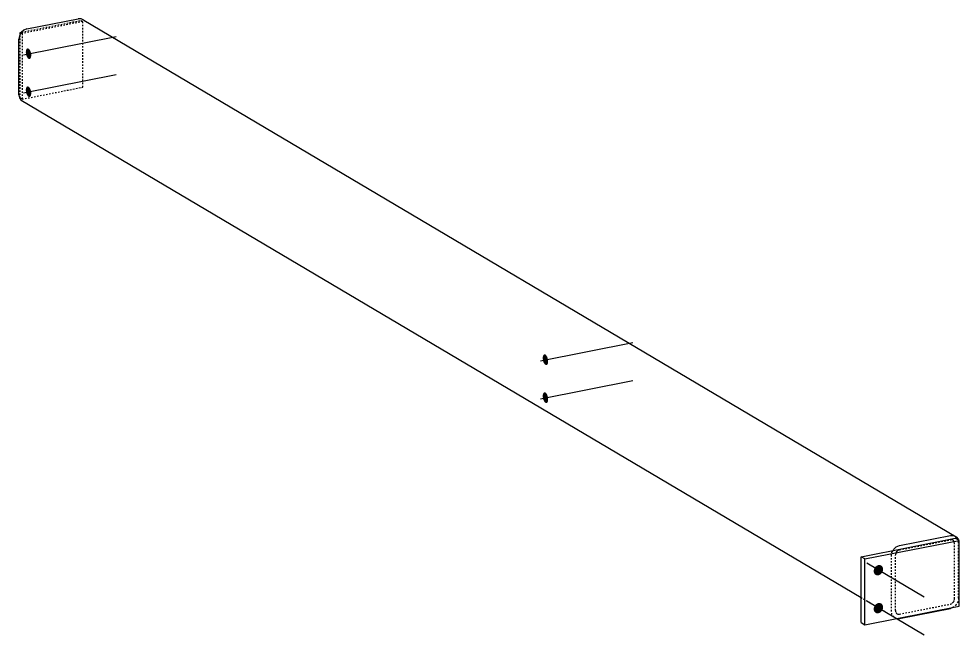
# Model space of a CAD drawing. Header units: millimetres. Extents: x 5 to 23236, y 2 to 815.
# Drawn here: x 22026 to 23236, y 22 to 815 of the extents above; entities that cross this region are included whole.
import ezdxf

# ---------------------------------------------------------------- set-up
doc = ezdxf.new("R2010")
doc.units = ezdxf.units.MM
doc.linetypes.add('DXK_LINE_DOT2', pattern=[3.9198, 1.9599, -1.9599])
doc.layers.add('STÅL', color=7, linetype='Continuous')

msp = doc.modelspace()

# ---------------------------------------------------------------- hatches: boundary and pattern name
at = {"layer": 'STÅL', "linetype": 'Continuous'}
for points in [[(22041.6, 770.9), (22041.9, 769.4), (22041.9, 768), (22041.8, 766.7), (22041.6, 765.6), (22041.2, 764.6), (22040.7, 763.9), (22040.1, 763.5), (22039.4, 763.3), (22038.7, 763.5), (22038, 764), (22037.3, 764.7), (22036.6, 765.7), (22036, 766.9), (22035.5, 768.2), (22035.2, 769.6), (22035, 771), (22034.9, 772.4), (22035, 773.8), (22035.3, 774.9), (22035.6, 775.9), (22036.1, 776.6), (22036.7, 777), (22037.4, 777.1), (22038.1, 777), (22038.9, 776.5), (22039.6, 775.8), (22040.2, 774.8), (22040.8, 773.6), (22041.3, 772.3)], [(22041.6, 722), (22041.9, 720.6), (22041.9, 719.2), (22041.8, 717.8), (22041.6, 716.7), (22041.2, 715.7), (22040.7, 715), (22040.1, 714.6), (22039.4, 714.5), (22038.7, 714.6), (22038, 715.1), (22037.3, 715.8), (22036.6, 716.8), (22036, 718), (22035.5, 719.3), (22035.2, 720.7), (22035, 722.2), (22034.9, 723.6), (22035, 724.9), (22035.3, 726), (22035.6, 727), (22036.1, 727.7), (22036.7, 728.1), (22037.4, 728.3), (22038.1, 728.1), (22038.9, 727.6), (22039.6, 726.9), (22040.2, 725.9), (22040.8, 724.7), (22041.3, 723.4)], [(22706.6, 377), (22706.9, 375.6), (22706.9, 374.2), (22706.8, 372.9), (22706.6, 371.7), (22706.2, 370.8), (22705.7, 370.1), (22705.1, 369.6), (22704.4, 369.5), (22703.7, 369.7), (22703, 370.1), (22702.3, 370.9), (22701.6, 371.8), (22701, 373), (22700.5, 374.3), (22700.2, 375.8), (22700, 377.2), (22699.9, 378.6), (22700, 379.9), (22700.3, 381.1), (22700.6, 382), (22701.1, 382.7), (22701.7, 383.2), (22702.4, 383.3), (22703.1, 383.1), (22703.9, 382.7), (22704.6, 381.9), (22705.2, 380.9), (22705.8, 379.8), (22706.3, 378.4)], [(22706.6, 328.2), (22706.9, 326.7), (22706.9, 325.3), (22706.8, 324), (22706.6, 322.8), (22706.2, 321.9), (22705.7, 321.2), (22705.1, 320.8), (22704.4, 320.6), (22703.7, 320.8), (22703, 321.3), (22702.3, 322), (22701.6, 323), (22701, 324.2), (22700.5, 325.5), (22700.2, 326.9), (22700, 328.3), (22699.9, 329.7), (22700, 331), (22700.3, 332.2), (22700.6, 333.2), (22701.1, 333.9), (22701.7, 334.3), (22702.4, 334.4), (22703.1, 334.3), (22703.9, 333.8), (22704.6, 333.1), (22705.2, 332.1), (22705.8, 330.9), (22706.3, 329.6)], [(23126.9, 108.3), (23127.7, 109.5), (23128.7, 110.5), (23129.9, 111.3), (23131.1, 111.9), (23132.4, 112.1), (23133.6, 112.1), (23134.8, 111.7), (23135.8, 111.1), (23136.7, 110.3), (23137.3, 109.2), (23137.7, 108), (23137.8, 106.6), (23137.7, 105.2), (23137.3, 103.8), (23136.7, 102.5), (23135.8, 101.3), (23134.8, 100.3), (23133.6, 99.5), (23132.4, 99), (23131.1, 98.8), (23129.9, 98.8), (23128.7, 99.1), (23127.7, 99.7), (23126.9, 100.6), (23126.2, 101.7), (23125.8, 102.9), (23125.7, 104.2), (23125.8, 105.6), (23126.2, 107)], [(23126.9, 59.5), (23127.7, 60.7), (23128.7, 61.7), (23129.9, 62.5), (23131.1, 63), (23132.4, 63.2), (23133.6, 63.2), (23134.8, 62.9), (23135.8, 62.3), (23136.7, 61.4), (23137.3, 60.3), (23137.7, 59.1), (23137.8, 57.8), (23137.7, 56.4), (23137.3, 55), (23136.7, 53.7), (23135.8, 52.5), (23134.8, 51.5), (23133.6, 50.7), (23132.4, 50.2), (23131.1, 49.9), (23129.9, 49.9), (23128.7, 50.3), (23127.7, 50.9), (23126.9, 51.7), (23126.2, 52.8), (23125.8, 54), (23125.7, 55.4), (23125.8, 56.8), (23126.2, 58.2)]]:
    msp.add_hatch(color=96, dxfattribs=at).paths.add_polyline_path(points)

# ---------------------------------------------------------------- linework, layer by layer
at = {"layer": 'STÅL', "color": 7, "linetype": 'DXK_LINE_DOT2'}
for p, q in [((22029.8, 798.2), (22105.7, 813.2)), ((22108.2, 811.7), (22030.2, 796.3)), ((22105.7, 813.2), (22108.2, 811.7)), ((22108.2, 727.2), (22108.2, 811.7)), ((22027.7, 713.3), (22027.7, 795.3)), ((22028.8, 797.2), (22030.2, 796.3)), ((22030.2, 796.3), (22030.2, 711.8)), ((22030.2, 711.8), (22108.2, 727.2)), ((22027.7, 713.3), (22030.2, 711.8)), ((23158.8, 131.6), (23224.6, 144.6)), ((23226.6, 144.6), (23224.6, 144.6)), ((23228.3, 143.7), (23226.6, 144.6)), ((23229.4, 142.1), (23228.3, 143.7)), ((23229.8, 140), (23229.4, 142.1)), ((23229.8, 68.6), (23229.8, 140)), ((23235, 141), (23234.3, 144.6)), ((23235, 69.6), (23235, 141)), ((23148.4, 123.9), (23149.2, 128.4)), ((23148.4, 52.5), (23148.4, 123.9)), ((23149.2, 128.4), (23150.6, 131)), ((23154, 127.2), (23153.6, 125)), ((23153.6, 53.6), (23153.6, 125)), ((23155.1, 129.3), (23154, 127.2)), ((23156.8, 130.8), (23155.1, 129.3)), ((23158.8, 131.6), (23156.8, 130.8)), ((23151.5, 45.2), (23109.4, 70)), ((23158.8, 48.9), (23224.6, 61.9)), ((23224.6, 61.9), (23226.6, 62.8)), ((23226.6, 62.8), (23228.3, 64.3)), ((23228.3, 64.3), (23229.4, 66.4)), ((23232, 61.1), (23228.6, 57.9)), ((23229.4, 66.4), (23229.8, 68.6)), ((23234.2, 65.2), (23232, 61.1)), ((23235, 69.6), (23234.2, 65.2)), ((23149.2, 48.4), (23148.4, 52.5)), ((23153.6, 53.6), (23154, 51.5)), ((23154, 51.5), (23155.1, 49.9)), ((23155.1, 49.9), (23156.8, 49)), ((23156.8, 49), (23158.8, 48.9)), ((23228.6, 57.9), (23228.1, 57.7)), ((23151.5, 45.2), (23149.2, 48.4)), ((23154.8, 43.4), (23151.5, 45.2)), ((23154.8, 43.4), (23155.3, 43.4))]:
    msp.add_line(p, q, dxfattribs=at)
at = {"layer": 'STÅL', "color": 2, "linetype": 'Continuous'}
for p, q in [((22036.3, 802.2), (22102.1, 815.2)), ((22106.1, 815.2), (22102.1, 815.2)), ((22109.5, 813.4), (22106.1, 815.2)), ((22109.5, 813.4), (23232, 148.4)), ((22032.3, 800.6), (22029, 797.5)), ((22036.3, 802.2), (22032.3, 800.6)), ((22026.7, 793.4), (22025.9, 788.9)), ((22025.9, 717.5), (22025.9, 788.9)), ((22029, 797.5), (22026.7, 793.4)), ((22027.7, 797.8), (22029.8, 798.2)), ((22027.7, 797.8), (22028.8, 797.2)), ((22027.7, 795.3), (22027.7, 797.8)), ((22025.9, 717.5), (22026.7, 713.3)), ((22026.7, 713.3), (22029, 710.1)), ((23109.4, 70), (22029, 710.1)), ((23109.4, 122.8), (23230.7, 146.8)), ((23158.8, 137.3), (23224.6, 150.3)), ((23224.6, 150.3), (23228.6, 150.2)), ((23228.6, 150.2), (23232, 148.4)), ((23235.7, 143.8), (23230.7, 146.8)), ((23232, 148.4), (23234.2, 145.2)), ((23234.3, 144.6), (23234.2, 145.2)), ((23114.4, 119.9), (23235.7, 143.8)), ((23151.5, 132.5), (23154.8, 135.6)), ((23154.8, 135.6), (23158.8, 137.3)), ((23235.7, 59.2), (23235.7, 143.8)), ((23114.4, 119.9), (23109.4, 122.8)), ((23109.4, 38.3), (23109.4, 122.8)), ((23150.6, 131), (23151.5, 132.5)), ((23114.4, 35.3), (23114.4, 119.9)), ((23114.4, 35.3), (23235.7, 59.2)), ((23158.8, 43.3), (23224.6, 56.3)), ((23228.1, 57.7), (23224.6, 56.3)), ((23109.4, 38.3), (23114.4, 35.3)), ((23155.3, 43.4), (23158.8, 43.3))]:
    msp.add_line(p, q, dxfattribs=at)
at = {"layer": 'STÅL', "color": 96, "linetype": 'Continuous'}
for p, q in [((22031.9, 768.9), (22151, 792.5)), ((22031.9, 720.1), (22151, 743.6)), ((22696.9, 375.1), (22816, 398.6)), ((22696.9, 326.2), (22816, 349.8)), ((23190.5, 70.6), (23116.8, 114.3)), ((23190.5, 21.8), (23116.8, 65.5))]:
    msp.add_line(p, q, dxfattribs=at)

doc.saveas('drawing.dxf')
